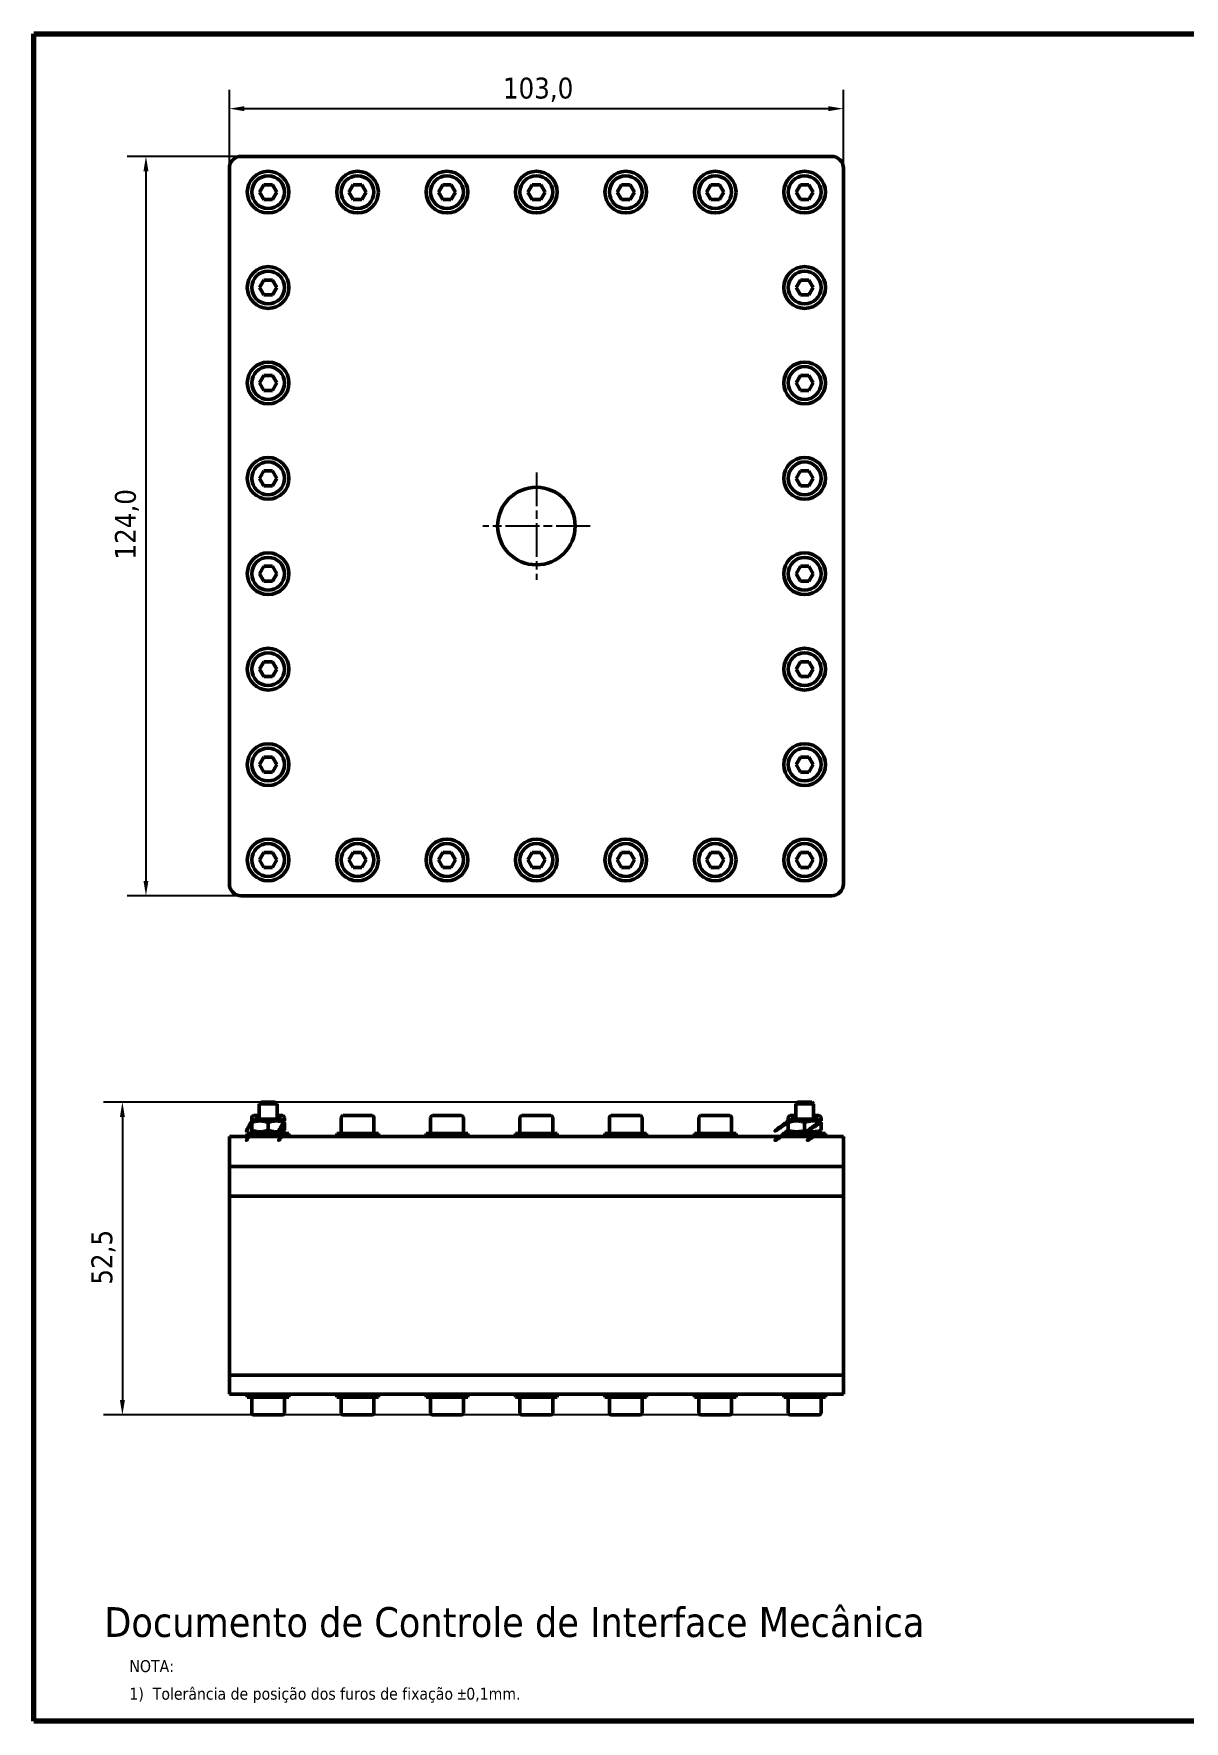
# Model space of a CAD drawing. Header units: millimetres. Extents: x 24 to 410, y 7 to 290.
# Drawn here: x 24 to 217, y 7 to 290 of the extents above; entities that cross this region are included whole.
import ezdxf

# ---------------------------------------------------------------- set-up
doc = ezdxf.new("R2010")
doc.units = ezdxf.units.MM
doc.linetypes.add('CHAIN', pattern=[0.3543, 0.2362, -0.0295, 0.0591, -0.0295])
for name, color, linetype, lineweight in [('Border (ISO)', 7, 'Continuous', 70), ('Center Mark (ISO)', 7, 'Continuous', 25), ('Dimension (ISO)', 7, 'Continuous', 25), ('Symbol (ISO)', 7, 'Continuous', 25), ('Visible (ISO)', 7, 'Continuous', 50)]:
    doc.layers.add(name, color=color, linetype=linetype, lineweight=lineweight)
doc.styles.add('Equatorial 2 - Preta', font='tahoma.ttf')
doc.styles.add('Note Text (ISO)', font='tahoma.ttf')
doc.dimstyles.new('Default (ISO)', dxfattribs={"dimtxt": 3.5, "dimasz": 2.5, "dimexe": 3.175, "dimexo": 0, "dimgap": 0.762, "dimtad": 1, "dimrnd": 1e-08, "dimzin": 0, "dimtxsty": 'Note Text (ISO)', "dimcen": 0.09, "dimdle": 10, "dimclrd": 256, "dimclre": 256, "dimclrt": 256, "dimazin": 0, "dimtfac": 1.001486, "dimtmove": 0, "dimatfit": 3, "dimfxl": 1, "dimtolj": 1, "dimtzin": 0, "dimlwd": -1, "dimlwe": -1, "dimarcsym": 0})

# ---------------------------------------------------------------- blocks, each defined once
blk = doc.blocks.new('Borders A4_A3_A2')
at = {"layer": 'Border (ISO)'}
for p, q in [((24, 290), (410, 290)), ((24, 7), (24, 290)), ((410, 290), (410, 7)), ((410, 7), (24, 7))]:
    blk.add_line(p, q, dxfattribs=at)
blk = doc.blocks.new('*D6')
at = {"layer": 'Defpoints', "color": 0, "transparency": 16777216}
for p in [(58.82, 269.44), (42.82, 145.44), (58.82, 145.44)]:
    blk.add_point(p, dxfattribs=at)
at = {"layer": 'Dimension (ISO)', "transparency": 16777216}
for p, q in [((58.82, 269.44), (39.65, 269.44)), ((42.82, 266.94), (42.82, 147.94)), ((58.82, 145.44), (39.65, 145.44))]:
    blk.add_line(p, q, dxfattribs=at)
for points in [[(42.41, 266.94), (43.24, 266.94), (42.82, 269.44)], [(42.41, 147.94), (43.24, 147.94), (42.82, 145.44)]]:
    blk.add_solid(points, dxfattribs=at)
at = {"layer": 'Dimension (ISO)', "transparency": 16777216, "insert": (37.62, 201.82), "char_height": 3.5, "attachment_point": 1, "rotation": 90, "style": 'Note Text (ISO)'}
blk.add_mtext('\\A1;124,0', dxfattribs=at)
blk = doc.blocks.new('*D7')
at = {"layer": 'Defpoints', "color": 0, "transparency": 16777216}
for p in [(159.82, 277.44), (56.82, 267.44), (159.82, 267.44)]:
    blk.add_point(p, dxfattribs=at)
at = {"layer": 'Dimension (ISO)', "transparency": 16777216}
for p, q in [((56.82, 267.44), (56.82, 280.61)), ((159.82, 267.44), (159.82, 280.61)), ((59.32, 277.44), (157.32, 277.44))]:
    blk.add_line(p, q, dxfattribs=at)
for points in [[(59.32, 277.85), (59.32, 277.02), (56.82, 277.44)], [(157.32, 277.85), (157.32, 277.02), (159.82, 277.44)]]:
    blk.add_solid(points, dxfattribs=at)
at = {"layer": 'Dimension (ISO)', "transparency": 16777216, "insert": (102.7, 282.64), "char_height": 3.5, "attachment_point": 1, "style": 'Note Text (ISO)'}
blk.add_mtext('\\A1;103,0', dxfattribs=at)
blk = doc.blocks.new('*D8')
at = {"layer": 'Defpoints', "color": 0, "transparency": 16777216}
for p in [(152.13, 110.85), (38.87, 58.36), (150.87, 58.36)]:
    blk.add_point(p, dxfattribs=at)
at = {"layer": 'Dimension (ISO)', "transparency": 16777216}
for p, q in [((152.13, 110.85), (35.7, 110.85)), ((38.87, 108.35), (38.87, 60.86)), ((150.87, 58.36), (35.7, 58.36))]:
    blk.add_line(p, q, dxfattribs=at)
for points in [[(38.46, 108.35), (39.29, 108.35), (38.87, 110.85)], [(38.46, 60.86), (39.29, 60.86), (38.87, 58.36)]]:
    blk.add_solid(points, dxfattribs=at)
at = {"layer": 'Dimension (ISO)', "transparency": 16777216, "insert": (33.67, 80.21), "char_height": 3.5, "attachment_point": 1, "rotation": 90, "style": 'Note Text (ISO)'}
blk.add_mtext('\\A1;52,5', dxfattribs=at)

msp = doc.modelspace()

# ---------------------------------------------------------------- linework, layer by layer
at = {"layer": 'Center Mark (ISO)', "linetype": 'CHAIN', "ltscale": 23.990969}
for p, q in [((108.32, 216.44), (108.32, 198.44)), ((117.32, 207.44), (99.32, 207.44))]:
    msp.add_line(p, q, dxfattribs=at)
at = {"layer": 'Visible (ISO)'}
for p, q in [((157.82, 269.44), (58.82, 269.44)), ((56.82, 267.44), (56.82, 147.44)), ((159.82, 147.44), (159.82, 267.44)), ((61.88, 263.44), (62.6, 264.69)), ((62.6, 262.19), (61.88, 263.44)), ((62.6, 264.69), (64.05, 264.69)), ((64.05, 264.69), (64.77, 263.44)), ((64.77, 263.44), (64.05, 262.19)), ((76.88, 263.44), (77.6, 264.69)), ((77.6, 262.19), (76.88, 263.44)), ((77.6, 264.69), (79.05, 264.69)), ((79.05, 264.69), (79.77, 263.44)), ((79.77, 263.44), (79.05, 262.19)), ((91.88, 263.44), (92.6, 264.69)), ((92.6, 262.19), (91.88, 263.44)), ((92.6, 264.69), (94.05, 264.69)), ((94.05, 264.69), (94.77, 263.44)), ((94.77, 263.44), (94.05, 262.19)), ((106.88, 263.44), (107.6, 264.69)), ((107.6, 262.19), (106.88, 263.44)), ((107.6, 264.69), (109.05, 264.69)), ((109.05, 264.69), (109.77, 263.44)), ((109.77, 263.44), (109.05, 262.19)), ((121.88, 263.44), (122.6, 264.69)), ((122.6, 262.19), (121.88, 263.44)), ((122.6, 264.69), (124.05, 264.69)), ((124.05, 264.69), (124.77, 263.44)), ((124.77, 263.44), (124.05, 262.19)), ((136.88, 263.44), (137.6, 264.69)), ((137.6, 262.19), (136.88, 263.44)), ((137.6, 264.69), (139.05, 264.69)), ((139.05, 264.69), (139.77, 263.44)), ((139.77, 263.44), (139.05, 262.19)), ((151.88, 263.44), (152.6, 264.69)), ((152.6, 262.19), (151.88, 263.44)), ((152.6, 264.69), (154.05, 264.69)), ((154.05, 264.69), (154.77, 263.44)), ((154.77, 263.44), (154.05, 262.19)), ((64.05, 262.19), (62.6, 262.19)), ((79.05, 262.19), (77.6, 262.19)), ((94.05, 262.19), (92.6, 262.19)), ((109.05, 262.19), (107.6, 262.19)), ((124.05, 262.19), (122.6, 262.19)), ((139.05, 262.19), (137.6, 262.19)), ((154.05, 262.19), (152.6, 262.19)), ((61.88, 247.44), (62.6, 248.69)), ((62.6, 246.19), (61.88, 247.44)), ((62.6, 248.69), (64.05, 248.69)), ((64.05, 248.69), (64.77, 247.44)), ((64.77, 247.44), (64.05, 246.19)), ((151.88, 247.44), (152.6, 248.69)), ((152.6, 246.19), (151.88, 247.44)), ((152.6, 248.69), (154.05, 248.69)), ((154.05, 248.69), (154.77, 247.44)), ((154.77, 247.44), (154.05, 246.19)), ((64.05, 246.19), (62.6, 246.19)), ((154.05, 246.19), (152.6, 246.19)), ((61.88, 231.44), (62.6, 232.69)), ((62.6, 232.69), (64.05, 232.69)), ((64.05, 232.69), (64.77, 231.44)), ((151.88, 231.44), (152.6, 232.69)), ((152.6, 232.69), (154.05, 232.69)), ((154.05, 232.69), (154.77, 231.44)), ((62.6, 230.19), (61.88, 231.44)), ((64.05, 230.19), (62.6, 230.19)), ((64.77, 231.44), (64.05, 230.19)), ((152.6, 230.19), (151.88, 231.44)), ((154.05, 230.19), (152.6, 230.19)), ((154.77, 231.44), (154.05, 230.19)), ((61.88, 215.44), (62.6, 216.69)), ((62.6, 214.19), (61.88, 215.44)), ((62.6, 216.69), (64.05, 216.69)), ((64.05, 216.69), (64.77, 215.44)), ((64.77, 215.44), (64.05, 214.19)), ((151.88, 215.44), (152.6, 216.69)), ((152.6, 214.19), (151.88, 215.44)), ((152.6, 216.69), (154.05, 216.69)), ((154.05, 216.69), (154.77, 215.44)), ((154.77, 215.44), (154.05, 214.19)), ((64.05, 214.19), (62.6, 214.19)), ((154.05, 214.19), (152.6, 214.19)), ((61.88, 199.44), (62.6, 200.69)), ((62.6, 198.19), (61.88, 199.44)), ((62.6, 200.69), (64.05, 200.69)), ((64.05, 198.19), (62.6, 198.19)), ((64.05, 200.69), (64.77, 199.44)), ((64.77, 199.44), (64.05, 198.19)), ((151.88, 199.44), (152.6, 200.69)), ((152.6, 198.19), (151.88, 199.44)), ((152.6, 200.69), (154.05, 200.69)), ((154.05, 198.19), (152.6, 198.19)), ((154.05, 200.69), (154.77, 199.44)), ((154.77, 199.44), (154.05, 198.19)), ((61.88, 183.44), (62.6, 184.69)), ((62.6, 184.69), (64.05, 184.69)), ((64.05, 184.69), (64.77, 183.44)), ((151.88, 183.44), (152.6, 184.69)), ((152.6, 184.69), (154.05, 184.69)), ((154.05, 184.69), (154.77, 183.44)), ((62.6, 182.19), (61.88, 183.44)), ((64.05, 182.19), (62.6, 182.19)), ((64.77, 183.44), (64.05, 182.19)), ((152.6, 182.19), (151.88, 183.44)), ((154.05, 182.19), (152.6, 182.19)), ((154.77, 183.44), (154.05, 182.19)), ((61.88, 167.44), (62.6, 168.69)), ((62.6, 166.19), (61.88, 167.44)), ((62.6, 168.69), (64.05, 168.69)), ((64.05, 168.69), (64.77, 167.44)), ((64.77, 167.44), (64.05, 166.19)), ((151.88, 167.44), (152.6, 168.69)), ((152.6, 166.19), (151.88, 167.44)), ((152.6, 168.69), (154.05, 168.69)), ((154.05, 168.69), (154.77, 167.44)), ((154.77, 167.44), (154.05, 166.19)), ((64.05, 166.19), (62.6, 166.19)), ((154.05, 166.19), (152.6, 166.19)), ((61.88, 151.44), (62.6, 152.69)), ((62.6, 150.19), (61.88, 151.44)), ((62.6, 152.69), (64.05, 152.69)), ((64.05, 150.19), (62.6, 150.19)), ((64.05, 152.69), (64.77, 151.44)), ((64.77, 151.44), (64.05, 150.19)), ((76.88, 151.44), (77.6, 152.69)), ((77.6, 150.19), (76.88, 151.44)), ((77.6, 152.69), (79.05, 152.69)), ((79.05, 150.19), (77.6, 150.19)), ((79.05, 152.69), (79.77, 151.44)), ((79.77, 151.44), (79.05, 150.19)), ((91.88, 151.44), (92.6, 152.69)), ((92.6, 150.19), (91.88, 151.44)), ((92.6, 152.69), (94.05, 152.69)), ((94.05, 150.19), (92.6, 150.19)), ((94.05, 152.69), (94.77, 151.44)), ((94.77, 151.44), (94.05, 150.19)), ((106.88, 151.44), (107.6, 152.69)), ((107.6, 150.19), (106.88, 151.44)), ((107.6, 152.69), (109.05, 152.69)), ((109.05, 150.19), (107.6, 150.19)), ((109.05, 152.69), (109.77, 151.44)), ((109.77, 151.44), (109.05, 150.19)), ((121.88, 151.44), (122.6, 152.69)), ((122.6, 150.19), (121.88, 151.44)), ((122.6, 152.69), (124.05, 152.69)), ((124.05, 150.19), (122.6, 150.19)), ((124.05, 152.69), (124.77, 151.44)), ((124.77, 151.44), (124.05, 150.19)), ((136.88, 151.44), (137.6, 152.69)), ((137.6, 150.19), (136.88, 151.44)), ((137.6, 152.69), (139.05, 152.69)), ((139.05, 150.19), (137.6, 150.19)), ((139.05, 152.69), (139.77, 151.44)), ((139.77, 151.44), (139.05, 150.19)), ((151.88, 151.44), (152.6, 152.69)), ((152.6, 150.19), (151.88, 151.44)), ((152.6, 152.69), (154.05, 152.69)), ((154.05, 150.19), (152.6, 150.19)), ((154.05, 152.69), (154.77, 151.44)), ((154.77, 151.44), (154.05, 150.19)), ((58.82, 145.44), (157.82, 145.44)), ((62.13, 110.85), (61.82, 110.55)), ((64.82, 110.55), (61.82, 110.55)), ((61.82, 107.96), (61.82, 110.55)), ((62.13, 110.85), (64.52, 110.85)), ((64.52, 110.85), (64.82, 110.55)), ((64.82, 107.96), (64.82, 110.55)), ((152.13, 110.85), (151.82, 110.55)), ((154.82, 110.55), (151.82, 110.55)), ((151.82, 107.96), (151.82, 110.55)), ((152.13, 110.85), (154.52, 110.85)), ((154.52, 110.85), (154.82, 110.55)), ((154.82, 107.96), (154.82, 110.55)), ((60.57, 108.26), (60.57, 107.67)), ((61.07, 107.96), (60.57, 107.67)), ((60.87, 108.56), (61.82, 108.56)), ((65.57, 107.96), (61.07, 107.96)), ((64.82, 108.56), (65.77, 108.56)), ((65.57, 107.96), (66.07, 107.67)), ((66.07, 108.26), (66.07, 107.67)), ((75.57, 108.26), (75.57, 105.56)), ((75.87, 108.56), (80.77, 108.56)), ((81.07, 108.26), (81.07, 105.56)), ((90.57, 108.26), (90.57, 105.56)), ((90.87, 108.56), (95.77, 108.56)), ((96.07, 108.26), (96.07, 105.56)), ((105.57, 108.26), (105.57, 105.56)), ((105.87, 108.56), (110.77, 108.56)), ((111.07, 108.26), (111.07, 105.56)), ((120.57, 108.26), (120.57, 105.56)), ((120.87, 108.56), (125.77, 108.56)), ((126.07, 108.26), (126.07, 105.56)), ((135.57, 108.26), (135.57, 105.56)), ((135.87, 108.56), (140.77, 108.56)), ((141.07, 108.26), (141.07, 105.56)), ((150.57, 108.26), (150.57, 107.67)), ((151.07, 107.96), (150.57, 107.67)), ((150.87, 108.56), (151.82, 108.56)), ((155.57, 107.96), (151.07, 107.96)), ((154.82, 108.56), (155.77, 108.56)), ((155.57, 107.96), (156.07, 107.67)), ((156.07, 108.26), (156.07, 107.67)), ((56.82, 105.06), (58.82, 105.06)), ((56.82, 105.06), (56.82, 100.06)), ((58.82, 105.06), (157.82, 105.06)), ((59.82, 105.56), (66.82, 105.56)), ((59.82, 105.06), (59.82, 105.56)), ((60.57, 107.43), (60.57, 106.1)), ((61.07, 105.56), (60.57, 105.85)), ((60.57, 105.85), (60.57, 105.56)), ((63.32, 107.43), (63.32, 106.1)), ((65.57, 105.56), (66.07, 105.85)), ((66.07, 107.43), (66.07, 106.1)), ((66.07, 105.85), (66.07, 105.56)), ((66.82, 105.06), (66.82, 105.56)), ((74.82, 105.56), (81.82, 105.56)), ((74.82, 105.06), (74.82, 105.56)), ((81.82, 105.06), (81.82, 105.56)), ((89.82, 105.56), (96.82, 105.56)), ((89.82, 105.06), (89.82, 105.56)), ((96.82, 105.06), (96.82, 105.56)), ((104.82, 105.56), (111.82, 105.56)), ((104.82, 105.06), (104.82, 105.56)), ((111.82, 105.06), (111.82, 105.56)), ((119.82, 105.56), (126.82, 105.56)), ((119.82, 105.06), (119.82, 105.56)), ((126.82, 105.06), (126.82, 105.56)), ((134.82, 105.56), (141.82, 105.56)), ((134.82, 105.06), (134.82, 105.56)), ((141.82, 105.06), (141.82, 105.56)), ((149.82, 105.56), (156.82, 105.56)), ((149.82, 105.06), (149.82, 105.56)), ((150.57, 107.43), (150.57, 106.1)), ((151.07, 105.56), (150.57, 105.85)), ((150.57, 105.85), (150.57, 105.56)), ((153.32, 107.43), (153.32, 106.1)), ((155.57, 105.56), (156.07, 105.85)), ((156.07, 107.43), (156.07, 106.1)), ((156.07, 105.85), (156.07, 105.56)), ((156.82, 105.06), (156.82, 105.56)), ((157.82, 105.06), (159.82, 105.06)), ((159.82, 100.06), (159.82, 105.06)), ((58.82, 100.06), (56.82, 100.06)), ((56.82, 100.06), (58.82, 100.06)), ((56.82, 100.06), (56.82, 95.06)), ((157.82, 100.06), (58.82, 100.06)), ((58.82, 100.06), (157.82, 100.06)), ((159.82, 100.06), (157.82, 100.06)), ((157.82, 100.06), (159.82, 100.06)), ((159.82, 95.06), (159.82, 100.06)), ((56.82, 95.06), (56.82, 65.06)), ((56.82, 95.06), (58.82, 95.06)), ((58.82, 95.06), (56.82, 95.06)), ((58.82, 95.06), (157.82, 95.06)), ((157.82, 95.06), (58.82, 95.06)), ((157.82, 95.06), (159.82, 95.06)), ((159.82, 95.06), (157.82, 95.06)), ((159.82, 65.06), (159.82, 95.06)), ((58.82, 65.06), (56.82, 65.06)), ((56.82, 65.06), (58.82, 65.06)), ((56.82, 65.06), (56.82, 61.86)), ((157.82, 65.06), (58.82, 65.06)), ((58.82, 65.06), (157.82, 65.06)), ((159.82, 65.06), (157.82, 65.06)), ((157.82, 65.06), (159.82, 65.06)), ((159.82, 61.86), (159.82, 65.06)), ((58.82, 61.86), (56.82, 61.86)), ((157.82, 61.86), (58.82, 61.86)), ((59.82, 61.86), (59.82, 61.36)), ((66.82, 61.36), (59.82, 61.36)), ((60.57, 58.66), (60.57, 61.36)), ((66.07, 58.66), (66.07, 61.36)), ((66.82, 61.86), (66.82, 61.36)), ((74.82, 61.86), (74.82, 61.36)), ((81.82, 61.36), (74.82, 61.36)), ((75.57, 58.66), (75.57, 61.36)), ((81.07, 58.66), (81.07, 61.36)), ((81.82, 61.86), (81.82, 61.36)), ((89.82, 61.86), (89.82, 61.36)), ((96.82, 61.36), (89.82, 61.36)), ((90.57, 58.66), (90.57, 61.36)), ((96.07, 58.66), (96.07, 61.36)), ((96.82, 61.86), (96.82, 61.36)), ((104.82, 61.86), (104.82, 61.36)), ((111.82, 61.36), (104.82, 61.36)), ((105.57, 58.66), (105.57, 61.36)), ((111.07, 58.66), (111.07, 61.36)), ((111.82, 61.86), (111.82, 61.36)), ((119.82, 61.86), (119.82, 61.36)), ((126.82, 61.36), (119.82, 61.36)), ((120.57, 58.66), (120.57, 61.36)), ((126.07, 58.66), (126.07, 61.36)), ((126.82, 61.86), (126.82, 61.36)), ((134.82, 61.86), (134.82, 61.36)), ((141.82, 61.36), (134.82, 61.36)), ((135.57, 58.66), (135.57, 61.36)), ((141.07, 58.66), (141.07, 61.36)), ((141.82, 61.86), (141.82, 61.36)), ((149.82, 61.86), (149.82, 61.36)), ((156.82, 61.36), (149.82, 61.36)), ((150.57, 58.66), (150.57, 61.36)), ((156.07, 58.66), (156.07, 61.36)), ((156.82, 61.86), (156.82, 61.36)), ((159.82, 61.86), (157.82, 61.86)), ((65.77, 58.36), (60.87, 58.36)), ((80.77, 58.36), (75.87, 58.36)), ((95.77, 58.36), (90.87, 58.36)), ((110.77, 58.36), (105.87, 58.36)), ((125.77, 58.36), (120.87, 58.36)), ((140.77, 58.36), (135.87, 58.36)), ((155.77, 58.36), (150.87, 58.36))]:
    msp.add_line(p, q, dxfattribs=at)
for centre, radius in [((63.32, 263.44), 3.5), ((63.32, 263.44), 2.75), ((78.32, 263.44), 3.5), ((78.32, 263.44), 2.75), ((93.32, 263.44), 3.5), ((93.32, 263.44), 2.75), ((108.32, 263.44), 3.5), ((108.32, 263.44), 2.75), ((123.32, 263.44), 3.5), ((123.32, 263.44), 2.75), ((138.32, 263.44), 3.5), ((138.32, 263.44), 2.75), ((153.32, 263.44), 3.5), ((153.32, 263.44), 2.75), ((63.32, 247.44), 3.5), ((63.32, 247.44), 2.75), ((153.32, 247.44), 3.5), ((153.32, 247.44), 2.75), ((63.32, 231.44), 3.5), ((153.32, 231.44), 3.5), ((63.32, 231.44), 2.75), ((153.32, 231.44), 2.75), ((63.32, 215.44), 3.5), ((63.32, 215.44), 2.75), ((153.32, 215.44), 3.5), ((153.32, 215.44), 2.75), ((108.32, 207.44), 6.5), ((63.32, 199.44), 3.5), ((63.32, 199.44), 2.75), ((153.32, 199.44), 3.5), ((153.32, 199.44), 2.75), ((63.32, 183.44), 3.5), ((153.32, 183.44), 3.5), ((63.32, 183.44), 2.75), ((153.32, 183.44), 2.75), ((63.32, 167.44), 3.5), ((63.32, 167.44), 2.75), ((153.32, 167.44), 3.5), ((153.32, 167.44), 2.75), ((63.32, 151.44), 3.5), ((63.32, 151.44), 2.75), ((78.32, 151.44), 3.5), ((78.32, 151.44), 2.75), ((93.32, 151.44), 3.5), ((93.32, 151.44), 2.75), ((108.32, 151.44), 3.5), ((108.32, 151.44), 2.75), ((123.32, 151.44), 3.5), ((123.32, 151.44), 2.75), ((138.32, 151.44), 3.5), ((138.32, 151.44), 2.75), ((153.32, 151.44), 3.5), ((153.32, 151.44), 2.75)]:
    msp.add_circle(centre, radius, dxfattribs=at)
for centre, radius, start, end in [((58.82, 267.44), 2, 90, 180), ((157.82, 267.44), 2, 0, 90), ((58.82, 147.44), 2, 180, 270), ((157.82, 147.44), 2, 270, 0), ((60.87, 108.26), 0.3, 90, 180), ((65.77, 108.26), 0.3, 0, 90), ((75.87, 108.26), 0.3, 90, 180), ((80.77, 108.26), 0.3, 0, 90), ((90.87, 108.26), 0.3, 90, 180), ((95.77, 108.26), 0.3, 0, 90), ((105.87, 108.26), 0.3, 90, 180), ((110.77, 108.26), 0.3, 0, 90), ((120.87, 108.26), 0.3, 90, 180), ((125.77, 108.26), 0.3, 0, 90), ((135.87, 108.26), 0.3, 90, 180), ((140.77, 108.26), 0.3, 0, 90), ((150.87, 108.26), 0.3, 90, 180), ((155.77, 108.26), 0.3, 0, 90), ((60.87, 58.66), 0.3, 180, 270), ((65.77, 58.66), 0.3, 270, 0), ((75.87, 58.66), 0.3, 180, 270), ((80.77, 58.66), 0.3, 270, 0), ((90.87, 58.66), 0.3, 180, 270), ((95.77, 58.66), 0.3, 270, 0), ((105.87, 58.66), 0.3, 180, 270), ((110.77, 58.66), 0.3, 270, 0), ((120.87, 58.66), 0.3, 180, 270), ((125.77, 58.66), 0.3, 270, 0), ((135.87, 58.66), 0.3, 180, 270), ((140.77, 58.66), 0.3, 270, 0), ((150.87, 58.66), 0.3, 180, 270), ((155.77, 58.66), 0.3, 270, 0)]:
    msp.add_arc(centre, radius, start, end, dxfattribs=at)
for points, weights in [([(60.57, 107.43), (58.84, 104.49), (60.57, 107.67)], [1, 1.07735026919, 1.07735026919]), ([(63.32, 107.43), (61.95, 107.89), (60.57, 107.43)], [1, 1.15470053838, 1]), ([(66.07, 107.43), (64.7, 107.89), (63.32, 107.43)], [1, 1.15470053838, 1]), ([(66.07, 107.67), (64.18, 104.49), (66.07, 107.43)], [1.07735026919, 1.07735026919, 1]), ([(150.57, 107.43), (146.25, 104.49), (150.57, 107.67)], [1, 1.07735026919, 1.07735026919]), ([(153.32, 107.43), (151.95, 107.89), (150.57, 107.43)], [1, 1.15470053838, 1]), ([(156.07, 107.43), (154.7, 107.89), (153.32, 107.43)], [1, 1.15470053838, 1]), ([(156.07, 107.67), (151.59, 104.49), (156.07, 107.43)], [1.07735026919, 1.07735026919, 1]), ([(60.57, 105.85), (58.84, 102.9), (60.57, 106.1)], [1.07735026919, 1.07735026919, 1]), ([(60.57, 106.1), (61.95, 105.64), (63.32, 106.1)], [1, 1.15470053838, 1]), ([(63.32, 106.1), (64.7, 105.64), (66.07, 106.1)], [1, 1.15470053838, 1]), ([(66.07, 106.1), (64.18, 102.9), (66.07, 105.85)], [1, 1.07735026919, 1.07735026919]), ([(150.57, 105.85), (146.25, 102.9), (150.57, 106.1)], [1.07735026919, 1.07735026919, 1]), ([(150.57, 106.1), (151.95, 105.64), (153.32, 106.1)], [1, 1.15470053838, 1]), ([(153.32, 106.1), (154.7, 105.64), (156.07, 106.1)], [1, 1.15470053838, 1]), ([(156.07, 106.1), (151.59, 102.9), (156.07, 105.85)], [1, 1.07735026919, 1.07735026919])]:
    msp.add_rational_spline(points, weights, degree=2, dxfattribs=at)

# ---------------------------------------------------------------- block references
msp.add_blockref('Borders A4_A3_A2', (0, 0))

# ---------------------------------------------------------------- texts
at = {"layer": 'Symbol (ISO)', "color": 1, "true_color": 0xff0000, "insert": (35.84, 23.59), "char_height": 5, "width": 140.9076, "attachment_point": 4, "style": 'Note Text (ISO)'}
msp.add_mtext('{\\fTahoma|b0|i0;\\H5.0000;Documento de Controle de Interface Mecânica}', dxfattribs=at)
at = {"layer": 'Symbol (ISO)', "color": 7, "insert": (40.05, 13.65), "char_height": 2, "width": 68.3661, "attachment_point": 4, "line_spacing_factor": 1.388017, "style": 'Equatorial 2 - Preta'}
msp.add_mtext('{NOTA:\\P1)  Tolerância de posição dos furos de fixação \\fAIGDT|b0|i0;\\H2.0000;`\\fTahoma|b0|i0;\\H2.0000;0,1mm.}', dxfattribs=at)

# ---------------------------------------------------------------- dimensions: what is measured, and where the dimension line sits
at = {"layer": 'Dimension (ISO)'}
for base, p1, p2, angle, picture, middle in [((159.82, 277.44), (56.82, 267.44), (159.82, 267.44), 180, '*D7', (108.32, 277.44)), ((42.82, 145.44), (58.82, 269.44), (58.82, 145.44), 90, '*D6', (42.82, 207.44)), ((38.87, 58.36), (152.13, 110.85), (150.87, 58.36), 270, '*D8', (38.87, 84.61))]:
    dim = msp.add_linear_dim(base=base, p1=p1, p2=p2, angle=angle, dimstyle='Default (ISO)', override={"dimdec": 1, "dimtp": 0, "dimtm": 0, "dimtdec": 1, "dimtofl": 0, "dimatfit": 1}, dxfattribs=at)
    dim.commit()
    dim.dimension.update_dxf_attribs({"geometry": picture, "text_midpoint": middle, "dimtype": 160})

doc.saveas('drawing.dxf')
